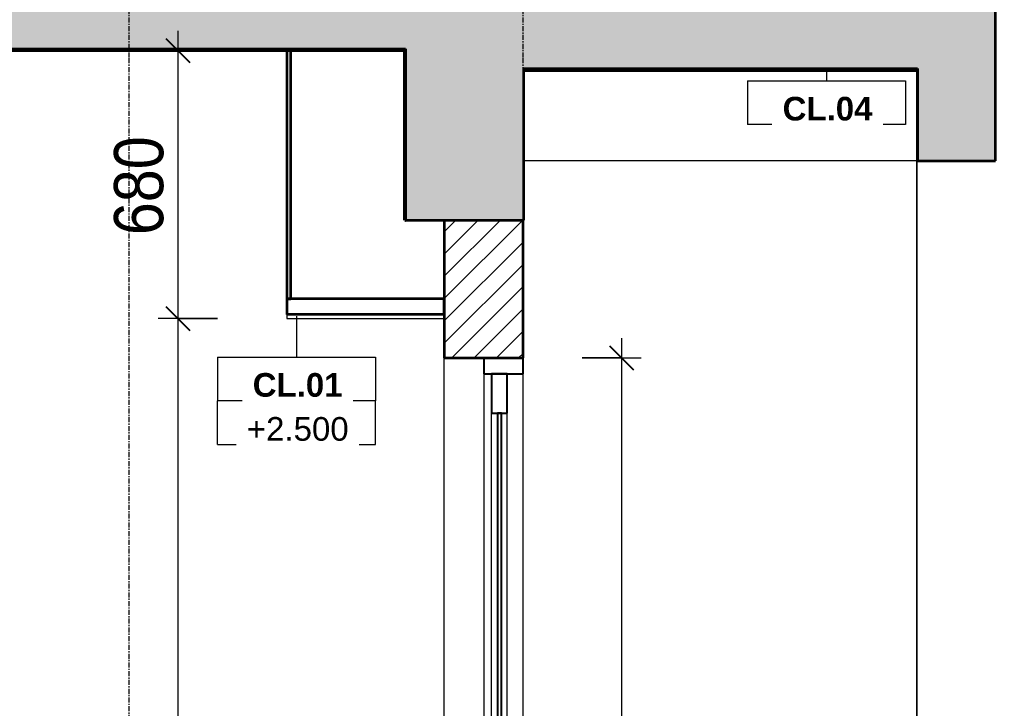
# Model space of a CAD drawing. Header units: millimetres. Extents: x 67190 to 250421, y 542 to 78637.
# Drawn here: x 90541 to 93019, y 3710 to 5459 of the extents above; entities that cross this region are included whole.
import ezdxf

# ---------------------------------------------------------------- set-up
doc = ezdxf.new("R2010")
doc.units = ezdxf.units.MM
doc.linetypes.add('Grid Line', pattern=[22.225, 12.7, -3.175, 3.175, -3.175])
for name, color, linetype, lineweight in [('0-5', 90, 'Continuous', 5), ('A-ANNO-DIMS', 211, 'Continuous', 9), ('A-ANNO-DIMS-50', 211, 'Continuous', 9), ('A-CLNG', 13, 'Continuous', 18), ('A-CLNG-1', 250, 'Continuous', 35), ('A-CLNG-FNSH-1', 7, 'Continuous', 18), ('A-CLNG-IDEN', 151, 'Continuous', 9), ('A-CLNG-PATT-1', 7, 'Continuous', 18), ('A-DETL-GENF-5', 9, 'Continuous', 18), ('A-DETL-MEDM', 33, 'Continuous', 35), ('A-DOOR', 31, 'Continuous', 18), ('A-DOOR-4', 31, 'Continuous', 25), ('A-DOOR-FRAM', 31, 'Continuous', 25), ('A-DOOR-FRAM-1', 31, 'Continuous', 18), ('A-DOOR-GLAZ', 31, 'Continuous', 25), ('A-FLOR-FNSH-1', 250, 'Continuous', 35), ('A-FLOR-PATT-1', 253, 'Continuous', 18), ('A-WALL', 113, 'Continuous', 18), ('A-WALL-2', 250, 'Continuous', 35), ('A-WALL-3', 7, 'Continuous', 18), ('A-WALL-PATT-2', 111, 'Continuous', 18), ('S-BEAM-1', 71, 'Continuous', 5), ('S-BEAM-2', 7, 'Continuous', 18), ('S-BEAM-3', 90, 'Continuous', 50), ('S-COLS', 52, 'Continuous', 18), ('S-GRID-1', 1, 'Grid Line', 9)]:
    doc.layers.add(name, color=color, linetype=linetype, lineweight=lineweight)
doc.styles.add('Arial_3', font='arial.ttf', dxfattribs={"height": 60})
doc.styles.add('Arial_B_3', font='arialbd.ttf', dxfattribs={"height": 60})
doc.styles.add('UTM Avo', font='', dxfattribs={"width": 0.9, "height": 125})
doc.styles.get('UTM Avo').set_extended_font_data('UTM Avo')
doc.dimstyles.new('1_Dim_chi_tiet_2_5', dxfattribs={"dimscale": 304.8, "dimtxt": 124.912619, "dimasz": 0.19685, "dimexe": 0.164042, "dimexo": 0.0625, "dimgap": 0.016404, "dimtad": 1, "dimdec": 0, "dimrnd": 5, "dimzin": 0, "dimdsep": 46, "dimtxsty": 'UTM Avo', "dimblk1": 'OBLIQUE', "dimblk2": 'OBLIQUE', "dimsah": 1, "dimcen": 0.09, "dimdle": 0.164042, "dimazin": 0, "dimtfac": 1, "dimtdec": 4, "dimtix": 1, "dimtmove": 0, "dimatfit": 3, "dimfxl": 0.328084, "dimfxlon": 1, "dimtvp": 1, "dimtolj": 1, "dimtzin": 0, "dimarcsym": 2})
pattern_1 = [(50, (-28433.55, 15875), (364.368, -31.878), [38.1, -419.1]), (355, (-28433.55, 15875), (-70.486, 382.113), [30.48, -335.28]), (100.451, (-28403.2, 15872.34), (293.885, 350.233), [32.38, -356.18]), (46.184, (-28433.55, 15976.6), (542.158, -84.086), [57.15, -628.65]), (96.636, (-28388.37, 15969.6), (474.805, 494.855), [48.57, -534.27]), (351.184, (-28433.55, 15976.6), (474.81, 494.85), [45.72, -502.92]), (21, (-28382.75, 15951.2), (303.2285, -204.5305), [38.1, -419.1]), (326, (-28382.75, 15951.2), (123.604, 368.376), [30.48, -335.28]), (71.451, (-28357.48, 15934.16), (426.834, 163.843), [32.38, -356.18]), (37.5, (-28433.55, 15875), (6.1766, 169.1102), [3.353, -327.863, 3.353, -337.007, -336.55]), (37.5, (-28433.55, 15875), (6.1766, 169.1102), [-671.576, 3.353, -333.197]), (7.5, (-28433.55, 15875), (133.639, 200.3615), [3.353, -190.703, 3.353, -320.243, -128.27]), (7.5, (-28433.55, 15875), (133.639, 200.3615), [-517.652, 3.353, -124.917]), (327.5, (-28546.83, 15875), (271.1818, -11.4584), [3.353, -123.647, 3.353, -392.887, -525.78]), (327.5, (-28546.83, 15875), (271.1818, -11.4584), [-523.24, 3.353, -522.427]), (317.5, (-28597.63, 15875), (296.2585, 50.853), [3.353, -161.747, 3.353, -259.791, -373.38]), (317.5, (-28597.63, 15875), (296.2585, 50.853), [-428.244, 3.353, -370.027]), (45, (-28433.55, 15875), (-125.7236, 125.7236), []), (45, (-28433.55, 16065.5), (-125.7236, 125.7236), [])]
pattern_2 = [(0, (-28433.55, 15875), (406.4, 101.6), [16.764, -288.036, 16.764, -288.036, -1625.6]), (0, (-28433.55, 15875), (406.4, 101.6), [-609.6, 16.764, -592.836, 16.764, -288.036, -711.2]), (0, (-28433.55, 15875), (406.4, 101.6), [-1524, 16.764, -186.436, 16.764, -491.236]), (120, (-28281.15, 15925.8), (-291.1882, 301.1527), [16.764, -288.036, 16.764, -288.036, -1625.6]), (120, (-28281.15, 15925.8), (-291.1882, 301.1527), [-609.6, 16.764, -592.836, 16.764, -288.036, -711.2]), (120, (-28281.15, 15925.8), (-291.1882, 301.1527), [-1524, 16.764, -186.436, 16.764, -491.236]), (240, (-28230.35, 16129), (-115.2118, -402.7527), [16.764, -288.036, 16.764, -288.036, -1625.6]), (240, (-28230.35, 16129), (-115.2118, -402.7527), [-609.6, 16.764, -592.836, 16.764, -288.036, -711.2]), (240, (-28230.35, 16129), (-115.2118, -402.7527), [-1524, 16.764, -186.436, 16.764, -491.236])]

# ---------------------------------------------------------------- blocks, each defined once
blk = doc.blocks.new('NCV_TKTC_KET CAU_rvt-2-TKCS_CĂN HỘ LOẠI 5 - MẶT CẮT 1')
at = {"layer": 'A-FLOR-PATT-1'}
h = blk.add_hatch(dxfattribs=at)
h.set_pattern_fill('FP_3', color=256, style=0, pattern_type=2)
h.set_pattern_definition(pattern_1)
h.paths.add_polyline_path([(-32934.9, 5380), (-29036.9, 5380), (-29036.9, 5385), (-32934.9, 5385)])
h.paths.add_polyline_path([(-24848.3, 5380), (-24835.3, 5380), (-24835.3, 5385), (-28836.9, 5385), (-28836.9, 5380), (-25459.3, 5380)])
h.paths.add_polyline_path([(-24535.3, 5500), (-24535.3, 5550), (-24536.9, 5550), (-24536.9, 5500)])
h = blk.add_hatch(dxfattribs=at)
h.set_pattern_fill('FP_3', color=256, style=0, pattern_type=2)
h.set_pattern_definition(pattern_1)
h.paths.add_polyline_path([(-32934.9, 5380), (-29036.9, 5380), (-29036.9, 5385), (-32934.9, 5385)])
h.paths.add_polyline_path([(-24848.3, 5380), (-24835.3, 5380), (-24835.3, 5385), (-28836.9, 5385), (-28836.9, 5380), (-25459.3, 5380)])
h.paths.add_polyline_path([(-24535.3, 5500), (-24535.3, 5550), (-24536.9, 5550), (-24536.9, 5500)])
h = blk.add_hatch(dxfattribs=at)
h.set_pattern_fill('FP_3', color=256, style=0, pattern_type=2)
h.set_pattern_definition(pattern_1)
h.paths.add_polyline_path([(-23764.6, 5330), (-23535.3, 5330), (-23535.3, 5335), (-24535.3, 5335), (-24535.3, 5330), (-23952.9, 5330)])
h.paths.add_polyline_path([(-23337.4, 5330), (-23336.9, 5330), (-23337.4, 5335)])
h = blk.add_hatch(dxfattribs=at)
h.set_pattern_fill('FP_3', color=256, style=0, pattern_type=2)
h.set_pattern_definition(pattern_1)
h.paths.add_polyline_path([(-23764.6, 5330), (-23535.3, 5330), (-23535.3, 5335), (-24535.3, 5335), (-24535.3, 5330), (-23952.9, 5330)])
h.paths.add_polyline_path([(-23337.4, 5330), (-23336.9, 5330), (-23337.4, 5335)])
at = {"layer": 'S-BEAM-1'}
blk.add_hatch(color=256, dxfattribs=at).paths.add_polyline_path([(-24836.9, 4950), (-24835.3, 4950), (-24835.3, 5380), (-24836.9, 5380), (-24836.9, 5028.9)])
at = {"layer": 'A-FLOR-FNSH-1'}
for p, q in [((-28836.9, 5380), (-24835.3, 5380)), ((-24535.3, 5330), (-23535.3, 5330))]:
    blk.add_line(p, q, dxfattribs=at)
at = {"layer": 'S-BEAM-2'}
blk.add_line((-23535.3, 5100), (-24535.3, 5100), dxfattribs=at)
at = {"layer": 'S-BEAM-3'}
for p, q in [((-24836.9, 5385), (-24836.9, 4950)), ((-24836.9, 4950), (-24835.3, 4950))]:
    blk.add_line(p, q, dxfattribs=at)
blk = doc.blocks.new('CL_01-VÁCH DỰNG THẠCH CAO CĂN HỘ LOẠI 1 - CL_01-VÁCH DỰNG THẠCH CAO CĂN HỘ LOẠI 4-820770-TKCS_CĂN HỘ LOẠI 5 - MẶT CẮT 1')
at = {"layer": 'A-CLNG-PATT-1'}
h = blk.add_hatch(dxfattribs=at)
h.set_pattern_fill('FP_5', color=256, style=0, pattern_type=2)
h.set_pattern_definition(pattern_2)
h.paths.add_polyline_path([(-25126.9, 4750), (-25126.9, 5380), (-25136.9, 5380), (-25136.9, 4750)])
at = {"layer": 'A-CLNG-1'}
for p, q in [((-25126.9, 5380), (-25136.9, 5380)), ((-25136.9, 5380), (-25136.9, 4750)), ((-25126.9, 4750), (-25126.9, 5380)), ((-25136.9, 4750), (-25126.9, 4750))]:
    blk.add_line(p, q, dxfattribs=at)
blk = doc.blocks.new('NCV_TKTC_TANG 1_rvt-2-TKCS_CĂN HỘ LOẠI 5 - MẶT CẮT 1')
at = {"layer": 'A-CLNG-PATT-1'}
h = blk.add_hatch(dxfattribs=at)
h.set_pattern_fill('FP_5', color=256, style=0, pattern_type=2)
h.set_pattern_definition(pattern_2)
h.paths.add_polyline_path([(-24737.4, 4700), (-24736.9, 4700), (-24737.4, 4710), (-25136.9, 4710), (-25136.9, 4700), (-24836.9, 4700)])
at = {"layer": 'A-CLNG-1'}
for p, q in [((-28836.9, 5380), (-24835.3, 5380)), ((-24736.9, 4750), (-25136.9, 4750)), ((-25136.9, 4750), (-25136.9, 4710)), ((-24736.9, 4710), (-24736.9, 4750)), ((-24736.9, 4710), (-25136.9, 4710))]:
    blk.add_line(p, q, dxfattribs=at)
at = {"layer": 'A-CLNG-FNSH-1'}
for p, q in [((-25136.9, 4710), (-25136.9, 4700)), ((-24736.9, 4700), (-24736.9, 4710)), ((-25136.9, 4700), (-24736.9, 4700))]:
    blk.add_line(p, q, dxfattribs=at)
at = {"layer": 'A-WALL-3'}
for p, q in [((-24737.4, 4750), (-24737.4, 4950)), ((-24737.4, 2200), (-24737.4, 4700))]:
    blk.add_line(p, q, dxfattribs=at)
at = {"layer": 'A-CLNG'}
blk.add_blockref('CL_01-VÁCH DỰNG THẠCH CAO CĂN HỘ LOẠI 1 - CL_01-VÁCH DỰNG THẠCH CAO CĂN HỘ LOẠI 4-820770-TKCS_CĂN HỘ LOẠI 5 - MẶT CẮT 1', (0, 0), dxfattribs=at)
blk = doc.blocks.new('DEG_02-DEG_03 - DEG_02-2500x2400mm-CỬA ĐI 02 CÁNH TRƯỢT-625766-TKCS_CĂN HỘ LOẠI 5 - MẶT CẮT 1')
at = {"layer": 'A-DOOR'}
for p, q in [((-24536.9, 2200), (-24536.9, 4560)), ((-24616.9, 2300), (-24616.9, 4460)), ((-24576.9, 2300), (-24576.9, 4460)), ((-24576.9, 2300), (-24576.9, 4460)), ((-24533.9, 3420), (-24536.9, 3420)), ((-24533.9, 3420), (-24533.9, 3400)), ((-24503.9, 3407), (-24533.9, 3407)), ((-24533.9, 3400), (-24533.9, 3380)), ((-24503.9, 3399.2), (-24503.9, 3408.3)), ((-24503.9, 3345.2), (-24503.9, 3399.2)), ((-24536.9, 3380), (-24533.9, 3380)), ((-24533.9, 3393), (-24503.9, 3393)), ((-24503.9, 3343.7), (-24503.9, 3345.2)), ((-24503.9, 3345.2), (-24503.9, 3343.7))]:
    blk.add_line(p, q, dxfattribs=at)
at = {"layer": 'A-DOOR', "flags": 128}
for points in [[(-24503.9, 3408.7), (-24503.9, 3408.7), (-24503.8, 3408.7), (-24503.8, 3408.7), (-24503.7, 3408.7), (-24503.6, 3408.7), (-24503.6, 3408.7), (-24503.5, 3408.7), (-24503.5, 3408.7), (-24503.4, 3408.7), (-24503.4, 3408.7), (-24503.3, 3408.7), (-24503.2, 3408.7), (-24503.2, 3408.7), (-24503.1, 3408.7), (-24503.1, 3408.7), (-24503, 3408.7), (-24503, 3408.7), (-24502.9, 3408.7), (-24502.9, 3408.7), (-24502.9, 3408.7), (-24502.8, 3408.7), (-24502.8, 3408.7), (-24502.7, 3408.7), (-24502.7, 3408.7), (-24502.7, 3408.7), (-24502.6, 3408.7), (-24502.6, 3408.7), (-24502.6, 3408.7), (-24502.6, 3408.7), (-24502.5, 3408.7), (-24502.5, 3408.7), (-24502.5, 3408.7), (-24502.5, 3408.7), (-24502.5, 3408.7), (-24502.5, 3408.7), (-24502.4, 3408.7), (-24502.4, 3408.7), (-24502.4, 3408.7), (-24502.4, 3408.7)], [(-24502.4, 3408.7), (-24502.4, 3408.7), (-24502.4, 3408.7), (-24502.4, 3408.7), (-24502.5, 3408.7), (-24502.5, 3408.7), (-24502.5, 3408.7), (-24502.5, 3408.7), (-24502.5, 3408.7), (-24502.5, 3408.7), (-24502.6, 3408.7), (-24502.6, 3408.7), (-24502.6, 3408.7), (-24502.6, 3408.7), (-24502.7, 3408.7), (-24502.7, 3408.7), (-24502.7, 3408.7), (-24502.8, 3408.7), (-24502.8, 3408.7), (-24502.8, 3408.7), (-24502.9, 3408.7), (-24502.9, 3408.7), (-24503, 3408.7), (-24503, 3408.7), (-24503.1, 3408.7), (-24503.1, 3408.7), (-24503.2, 3408.7), (-24503.2, 3408.7), (-24503.3, 3408.7), (-24503.3, 3408.7), (-24503.4, 3408.7), (-24503.4, 3408.7), (-24503.5, 3408.7), (-24503.6, 3408.7), (-24503.6, 3408.7), (-24503.7, 3408.7), (-24503.7, 3408.7), (-24503.8, 3408.7), (-24503.9, 3408.7), (-24503.9, 3408.7), (-24503.9, 3408.7)], [(-24502.4, 3408.7), (-24502.1, 3408.7), (-24501.7, 3408.6), (-24501.3, 3408.6), (-24500.9, 3408.5), (-24500.6, 3408.5), (-24500.2, 3408.4), (-24499.8, 3408.3), (-24499.5, 3408.2), (-24499.1, 3408.1), (-24498.8, 3407.9), (-24498.4, 3407.8), (-24498.1, 3407.6), (-24497.7, 3407.4), (-24497.4, 3407.2), (-24497.1, 3407), (-24496.8, 3406.8), (-24496.5, 3406.6), (-24496.2, 3406.3), (-24495.9, 3406.1), (-24495.7, 3405.8), (-24495.4, 3405.5), (-24495.2, 3405.2), (-24494.9, 3404.9), (-24494.7, 3404.6), (-24494.5, 3404.3), (-24494.3, 3404), (-24494.1, 3403.7), (-24493.9, 3403.3), (-24493.8, 3403), (-24493.6, 3402.6), (-24493.5, 3402.3), (-24493.4, 3401.9), (-24493.3, 3401.6), (-24493.2, 3401.2), (-24493.1, 3400.8), (-24493.1, 3400.4), (-24493, 3400.1), (-24493, 3399.7), (-24493, 3399.3), (-24493, 3399.2)], [(-24493, 3399.2), (-24493.1, 3392.6), (-24493.5, 3386), (-24494.2, 3379.5), (-24495.1, 3373), (-24496.3, 3366.5), (-24497.7, 3360.1), (-24499.4, 3353.7), (-24501.3, 3347.4), (-24502.1, 3345.2)], [(-24502.1, 3345.2), (-24502.1, 3345.1), (-24502.2, 3345), (-24502.2, 3345), (-24502.2, 3344.9), (-24502.3, 3344.8), (-24502.3, 3344.7), (-24502.4, 3344.6), (-24502.4, 3344.6), (-24502.5, 3344.5), (-24502.6, 3344.4), (-24502.6, 3344.3), (-24502.7, 3344.3), (-24502.8, 3344.2), (-24502.8, 3344.2), (-24502.9, 3344.1), (-24503, 3344), (-24503.1, 3344), (-24503.1, 3343.9), (-24503.2, 3343.9), (-24503.3, 3343.9), (-24503.4, 3343.8), (-24503.5, 3343.8), (-24503.6, 3343.8), (-24503.7, 3343.7), (-24503.8, 3343.7), (-24503.8, 3343.7), (-24503.9, 3343.7)]]:
    blk.add_lwpolyline(points, dxfattribs=at)
at = {"layer": 'A-DOOR-4'}
for p, q in [((-24616.9, 4560), (-24616.9, 4460)), ((-24576.9, 4560), (-24616.9, 4560)), ((-24576.9, 4460), (-24576.9, 4560)), ((-24616.9, 4460), (-24576.9, 4460)), ((-24616.9, 2300), (-24616.9, 2200)), ((-24576.9, 2300), (-24616.9, 2300)), ((-24576.9, 2200), (-24576.9, 2300)), ((-24616.9, 2200), (-24576.9, 2200))]:
    blk.add_line(p, q, dxfattribs=at)
at = {"layer": 'A-DOOR-FRAM'}
for p, q in [((-24636.9, 4600), (-24636.9, 4560)), ((-24536.9, 4600), (-24636.9, 4600)), ((-24536.9, 4560), (-24536.9, 4600)), ((-24636.9, 4560), (-24536.9, 4560))]:
    blk.add_line(p, q, dxfattribs=at)
at = {"layer": 'A-DOOR-FRAM-1'}
blk.add_line((-24636.9, 4560), (-24636.9, 2200), dxfattribs=at)
at = {"layer": 'A-DOOR-GLAZ'}
for p, q in [((-24601.9, 4460), (-24601.9, 2300)), ((-24591.9, 4460), (-24601.9, 4460)), ((-24591.9, 2300), (-24591.9, 4460)), ((-24601.9, 2300), (-24591.9, 2300))]:
    blk.add_line(p, q, dxfattribs=at)
blk = doc.blocks.new('DIMBLOCK54-TKCS_CĂN HỘ LOẠI 5 - MẶT CẮT 1')
at = {"layer": 'A-ANNO-DIMS-50'}
for p, q in [((92069.9, 4650), (92069.9, 2150)), ((91969.9, 4600), (92119.9, 4600)), ((92069.9, 4600), (91969.9, 4600)), ((92169.9, 2200), (92019.9, 2200)), ((92069.9, 2200), (92169.9, 2200))]:
    blk.add_line(p, q, dxfattribs=at)
at = {"layer": 'A-ANNO-DIMS-50', "lineweight": 25}
for p, q in [((92069.9, 4600), (92039.9, 4630)), ((92069.9, 4600), (92099.9, 4570)), ((92069.9, 2200), (92039.9, 2230)), ((92069.9, 2200), (92099.9, 2170))]:
    blk.add_line(p, q, dxfattribs=at)
at = {"layer": 'A-ANNO-DIMS-50', "color": 0, "insert": (91907.5, 3228.8), "char_height": 125, "width": 410.824, "attachment_point": 1, "rotation": 90, "line_spacing_factor": 1.110334, "style": 'UTM Avo'}
blk.add_mtext('2400', dxfattribs=at)
blk = doc.blocks.new('_Oblique')
at = {"color": 0, "linetype": 'ByBlock', "lineweight": -2}
blk.add_line((-0.5, -0.5), (0.5, 0.5), dxfattribs=at)
blk = doc.blocks.new('DIMBLOCK65-TKCS_CĂN HỘ LOẠI 5 - MẶT CẮT 1')
at = {"layer": 'A-ANNO-DIMS-50'}
for p, q in [((90943.4, 5430), (90943.4, 4700)), ((91043.4, 5380), (90893.4, 5380)), ((90943.4, 5380), (91043.4, 5380)), ((91043.4, 4700), (90893.4, 4700)), ((90943.4, 4700), (91043.4, 4700))]:
    blk.add_line(p, q, dxfattribs=at)
at = {"layer": 'A-ANNO-DIMS-50', "lineweight": 25}
for p, q in [((90943.4, 5380), (90913.4, 5410)), ((90943.4, 5380), (90973.4, 5350)), ((90943.4, 4700), (90913.4, 4730)), ((90943.4, 4700), (90973.4, 4670))]:
    blk.add_line(p, q, dxfattribs=at)
at = {"layer": 'A-ANNO-DIMS-50', "color": 0, "insert": (90781, 4911.6), "char_height": 125, "width": 308.118, "attachment_point": 1, "rotation": 90, "line_spacing_factor": 1.110334, "style": 'UTM Avo'}
blk.add_mtext('680', dxfattribs=at)
blk = doc.blocks.new('DIMBLOCK66-TKCS_CĂN HỘ LOẠI 5 - MẶT CẮT 1')
at = {"layer": 'A-ANNO-DIMS-50', "lineweight": 25}
for p, q in [((90943.4, 4700), (90913.4, 4730)), ((90943.4, 4700), (90973.4, 4670)), ((90943.4, 2200), (90913.4, 2230)), ((90943.4, 2200), (90973.4, 2170))]:
    blk.add_line(p, q, dxfattribs=at)
at = {"layer": 'A-ANNO-DIMS-50'}
for p, q in [((91043.4, 4700), (90893.4, 4700)), ((90943.4, 4700), (90943.4, 2150)), ((90943.4, 4700), (91043.4, 4700)), ((91043.4, 2200), (90893.4, 2200)), ((90943.4, 2200), (91043.4, 2200))]:
    blk.add_line(p, q, dxfattribs=at)
at = {"layer": 'A-ANNO-DIMS-50', "color": 0, "insert": (90781, 3278.8), "char_height": 125, "width": 410.824, "attachment_point": 1, "rotation": 90, "line_spacing_factor": 1.110334, "style": 'UTM Avo'}
blk.add_mtext('2500', dxfattribs=at)
blk = doc.blocks.new('M_Ceiling Tag w Height - M_Ceiling Tag w Height-4076435-TKCS_CĂN HỘ LOẠI 5 - MẶT CẮT 1')
at = {"layer": 'A-CLNG-IDEN'}
for p, q in [((-25312.7, 4602.3), (-25312.7, 4491.1)), ((-25312.7, 4602.3), (-24911.5, 4602.3)), ((-24911.5, 4602.3), (-24911.5, 4491.1)), ((-25312.7, 4379.8), (-25312.7, 4491.1)), ((-24911.5, 4491.1), (-25312.7, 4491.1)), ((-24911.5, 4379.8), (-24911.5, 4491.1)), ((-25312.7, 4379.8), (-24911.5, 4379.8))]:
    blk.add_line(p, q, dxfattribs=at)
blk = doc.blocks.new('M_Ceiling Tag w Height - M_Ceiling Tag-4076437-TKCS_CĂN HỘ LOẠI 5 - MẶT CẮT 1')
at = {"layer": 'A-CLNG-IDEN'}
for p, q in [((-27008.8, 5325.6), (-27008.8, 5214.4)), ((-27008.8, 5325.6), (-26607.6, 5325.6)), ((-26607.6, 5325.6), (-26607.6, 5214.4)), ((-26607.6, 5214.4), (-27008.8, 5214.4))]:
    blk.add_line(p, q, dxfattribs=at)

msp = doc.modelspace()

# ---------------------------------------------------------------- hatches: boundary and pattern name
at = {"layer": 'A-DETL-GENF-5'}
h = msp.add_hatch(dxfattribs=at)
h.set_pattern_fill('FP_3', color=256, style=0, pattern_type=2)
h.set_pattern_definition([(50, (87923.03, 15875), (364.368, -31.8783), [38.1, -419.1]), (355, (87923.03, 15875), (-70.486, 382.113), [30.48, -335.28]), (100.451, (87953.4, 15872.34), (293.885, 350.233), [32.38, -356.18]), (46.184, (87923.03, 15976.6), (542.158, -84.086), [57.15, -628.65]), (96.636, (87968.2, 15969.6), (474.805, 494.855), [48.57, -534.27]), (351.184, (87923.03, 15976.6), (474.81, 494.85), [45.72, -502.92]), (21, (87973.83, 15951.2), (303.2285, -204.5305), [38.1, -419.1]), (326, (87973.83, 15951.2), (123.604, 368.376), [30.48, -335.28]), (71.451, (87999.1, 15934.16), (426.834, 163.843), [32.38, -356.18]), (37.5, (87923.03, 15875), (6.1766, 169.1102), [3.353, -327.863, 3.353, -337.007, -336.55]), (37.5, (87923.03, 15875), (6.1766, 169.1102), [-671.576, 3.353, -333.197]), (7.5, (87923.03, 15875), (133.6389, 200.3615), [3.353, -190.703, 3.353, -320.243, -128.27]), (7.5, (87923.03, 15875), (133.6389, 200.3615), [-517.652, 3.353, -124.917]), (327.5, (87809.75, 15875), (271.1818, -11.4584), [3.353, -123.647, 3.353, -392.887, -525.78]), (327.5, (87809.75, 15875), (271.1818, -11.4584), [-523.24, 3.353, -522.427]), (317.5, (87758.95, 15875), (296.2585, 50.853), [3.353, -161.747, 3.353, -259.791, -373.38]), (317.5, (87758.95, 15875), (296.2585, 50.853), [-428.244, 3.353, -370.027]), (45, (87923.03, 15875), (-125.7236, 125.7236), []), (45, (87923.03, 16065.5), (-125.7236, 125.7236), [])])
h.paths.add_polyline_path([(91819.2, 1600), (91821.3, 1600), (91821.3, 1950), (92821.3, 1950), (92821.3, 1700), (93019.2, 1700), (93019.2, 2150), (82139.2, 2150), (82139.2, 1950), (82821.6, 1950), (82821.6, 1700), (83421.6, 1700), (83421.6, 1950), (87319.6, 1950), (87319.6, 1750), (87519.6, 1750), (87519.6, 1950), (91521.3, 1950), (91521.3, 1600), (91807, 1600)])
h.paths.add_polyline_path([(91521.3, 4950), (91821.3, 4950), (91821.3, 5335), (92821.3, 5335), (92821.3, 5100), (93019.2, 5100), (93019.2, 5700), (92821.3, 5700), (92821.3, 5500), (91819.6, 5500), (91819.6, 5550), (82139.2, 5550), (82139.2, 5360), (82821.6, 5360), (82821.6, 5100), (83421.6, 5100), (83421.6, 5385), (87319.6, 5385), (87319.6, 5150), (87519.6, 5150), (87519.6, 5385), (91521.3, 5385), (91521.3, 5028.9)])
at = {"layer": 'A-WALL-PATT-2'}
h = msp.add_hatch(dxfattribs=at)
h.set_pattern_fill('FP_4', color=256, style=0, pattern_type=2)
h.set_pattern_definition([(45, (87923.03, 15875), (-28.28427, 28.28427), [])])
h.paths.add_polyline_path([(91619.6, 2150), (91819.6, 2150), (91819.6, 2200), (91619.6, 2200)])
h.paths.add_polyline_path([(91619.6, 4600), (91819.6, 4600), (91819.6, 4950), (91619.6, 4950)])

# ---------------------------------------------------------------- linework, layer by layer
at = {"layer": 'A-CLNG-IDEN'}
for p, q in [((92590.1, 5329.7), (92590.1, 5303.6)), ((91244.5, 4705.9), (91244.5, 4602.3))]:
    msp.add_line(p, q, dxfattribs=at)
at = {"layer": 'A-DETL-MEDM'}
for p, q in [((93019.2, 5100), (93019.2, 5700)), ((87519.6, 5385), (91521.3, 5385)), ((91521.3, 5385), (91521.3, 4950)), ((91821.3, 4950), (91821.3, 5335)), ((91821.3, 5335), (92821.3, 5335)), ((92821.3, 5335), (92821.3, 5100)), ((92821.3, 5100), (93019.2, 5100)), ((91521.3, 4950), (91821.3, 4950))]:
    msp.add_line(p, q, dxfattribs=at)
at = {"layer": 'A-WALL'}
for p, q in [((92819.6, 2150), (92819.6, 5330)), ((91619.6, 2200), (91619.6, 4600))]:
    msp.add_line(p, q, dxfattribs=at)
at = {"layer": 'A-WALL-2'}
for p, q in [((91619.6, 4950), (91619.6, 4600)), ((91819.6, 4600), (91819.6, 4950)), ((91619.6, 4600), (91819.6, 4600))]:
    msp.add_line(p, q, dxfattribs=at)
at = {"layer": 'S-COLS'}
msp.add_line((92819.6, 5330), (92819.6, 2150), dxfattribs=at)
at = {"layer": 'S-GRID-1'}
for p, q in [((90819.6, 5362.7), (90819.6, 6612.7)), ((91819.6, 5362.7), (91819.6, 6612.7)), ((90819.6, 2303), (90819.6, 5362.7)), ((91819.6, 2303), (91819.6, 5362.7))]:
    msp.add_line(p, q, dxfattribs=at)

# ---------------------------------------------------------------- block references
at = {"layer": '0-5'}
for name in ['NCV_TKTC_KET CAU_rvt-2-TKCS_CĂN HỘ LOẠI 5 - MẶT CẮT 1', 'NCV_TKTC_TANG 1_rvt-2-TKCS_CĂN HỘ LOẠI 5 - MẶT CẮT 1']:
    msp.add_blockref(name, (116356.6, 0), dxfattribs=at)
at = {"layer": 'A-CLNG-IDEN'}
for name, p in [('M_Ceiling Tag w Height - M_Ceiling Tag-4076437-TKCS_CĂN HỘ LOẠI 5 - MẶT CẮT 1', (119398.2, -22)), ('M_Ceiling Tag w Height - M_Ceiling Tag w Height-4076435-TKCS_CĂN HỘ LOẠI 5 - MẶT CẮT 1', (116356.6, 0))]:
    msp.add_blockref(name, p, dxfattribs=at)
at = {"layer": 'A-DOOR'}
msp.add_blockref('DEG_02-DEG_03 - DEG_02-2500x2400mm-CỬA ĐI 02 CÁNH TRƯỢT-625766-TKCS_CĂN HỘ LOẠI 5 - MẶT CẮT 1', (116356.6, 0), dxfattribs=at)

# ---------------------------------------------------------------- dimensions: what is measured, and where the dimension line sits
at = {"layer": 'A-ANNO-DIMS'}
for base, p1, p2, override, picture, middle in [((90943.4, 4700), (91043.4, 5380), (91043.4, 4700), {"dimpost": '<>', "dimfxl": 680}, 'DIMBLOCK65-TKCS_CĂN HỘ LOẠI 5 - MẶT CẮT 1', (90873.7, 5040)), ((90943.4, 2200), (91043.4, 4700), (91043.4, 2200), {"dimpost": '<>', "dimfxl": 2500}, 'DIMBLOCK66-TKCS_CĂN HỘ LOẠI 5 - MẶT CẮT 1', (90873.7, 3450)), ((92069.9, 2200), (91969.9, 4600), (92169.9, 2200), {"dimpost": '<>', "dimfxl": 2408.318916}, 'DIMBLOCK54-TKCS_CĂN HỘ LOẠI 5 - MẶT CẮT 1', (92000.2, 3400))]:
    dim = msp.add_linear_dim(base=base, p1=p1, p2=p2, angle=90, dimstyle='1_Dim_chi_tiet_2_5', override=override, dxfattribs=at)
    dim.commit()
    dim.dimension.update_dxf_attribs({"geometry": picture, "text_midpoint": middle})

# ---------------------------------------------------------------- next in the draw order: texts
at = {"layer": 'A-CLNG-IDEN', "char_height": 60, "attachment_point": 5, "line_spacing_factor": 0.936439, "bg_fill": 3, "box_fill_scale": 1.25, "bg_fill_color": 256, "bg_fill_true_color": 13158600, "bg_fill_transparency": 0}
for s, insert, width, style in [('\\pt634.9998,1270.0002,1905,2539.9998,3175.0002,3810,4444.9998,5080.0002,5715,6349.9998,6985.0002,7620,8254.9998,8890.0002,9525,10159.9998,10795.0002,11430,12064.9998,12700.0002,13335,13969.9998,14605.0002,15240,15874.9998,16510.0002,17145,17779.9998,18415.0002,19050,19684.9998,20320.0002;CL.04', (92592.8, 5232.3), 251.5, 'Arial_B_3'), ('\\pt634.9998,1270.0002,1905,2539.9998,3175.0002,3810,4444.9998,5080.0002,5715,6349.9998,6985.0002,7620,8254.9998,8890.0002,9525,10159.9998,10795.0002,11430,12064.9998,12700.0002,13335,13969.9998,14605.0002,15240,15874.9998,16510.0002,17145,17779.9998,18415.0002,19050,19684.9998,20320.0002;CL.01', (91247.2, 4531.1), 251.5, 'Arial_B_3'), ('\\pt634.9998,1270.0002,1905,2539.9998,3175.0002,3810,4444.9998,5080.0002,5715,6349.9998,6985.0002,7620,8254.9998,8890.0002,9525,10159.9998,10795.0002,11430,12064.9998,12700.0002,13335,13969.9998,14605.0002,15240,15874.9998,16510.0002,17145,17779.9998,18415.0002,19050,19684.9998,20320.0002;+2.500', (91247.5, 4419.4), 281, 'Arial_3')]:
    msp.add_mtext(s, dxfattribs=dict(at, insert=insert, width=width, style=style))

doc.saveas('drawing.dxf')
